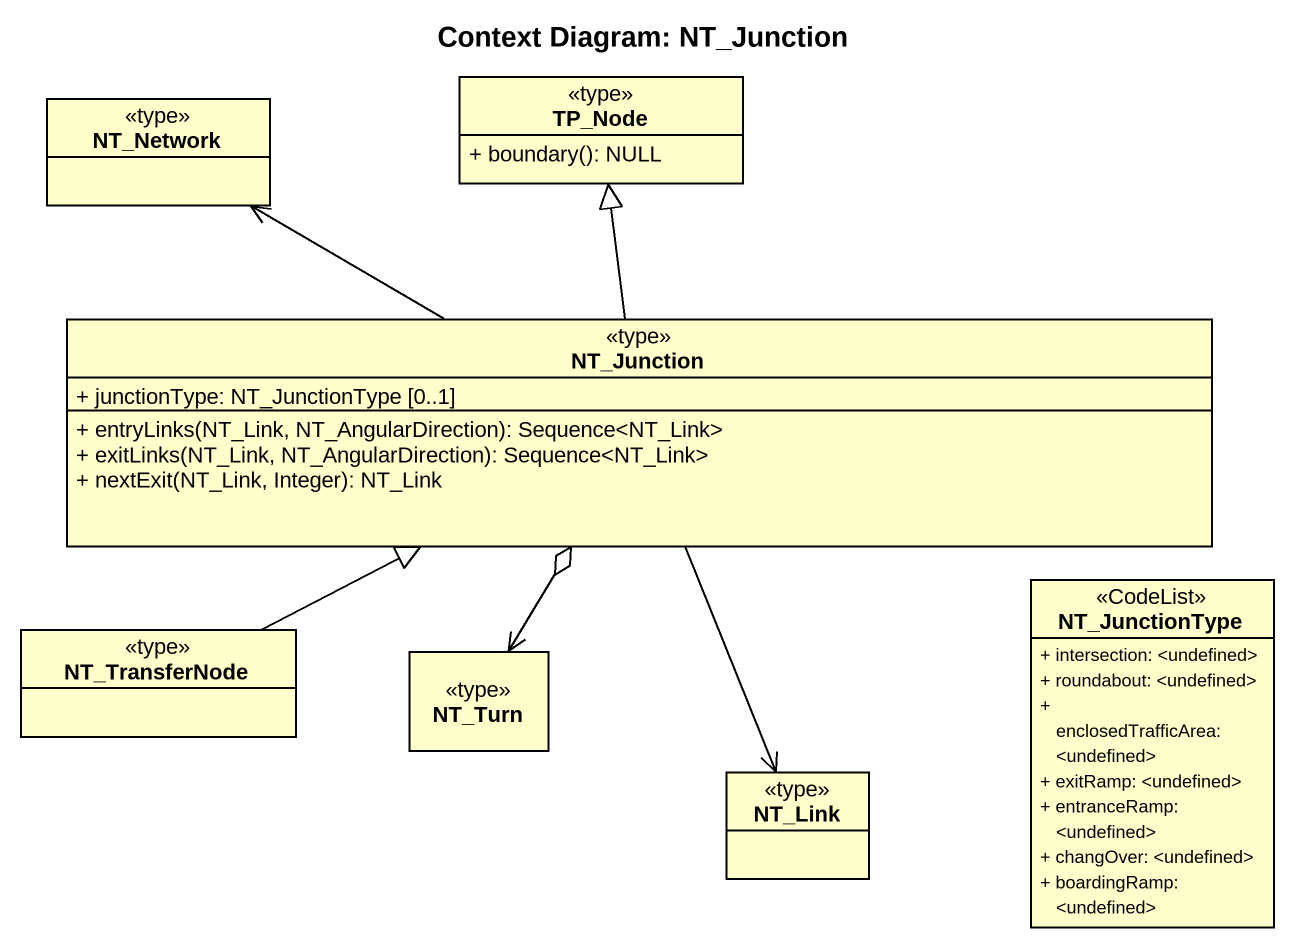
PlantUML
@startuml
title Context Diagram: NT_Junction
hide circle
hide empty members
skinparam classAttributeIconSize 0
class NT_Network <<type>>
class TP_Node <<type>> {
  + boundary(): NULL
}
class NT_Junction <<type>> {
  + junctionType: NT_JunctionType [0..1]
  + entryLinks(NT_Link, NT_AngularDirection): Sequence<NT_Link>
  + exitLinks(NT_Link, NT_AngularDirection): Sequence<NT_Link>
  + nextExit(NT_Link, Integer): NT_Link
}
class NT_TransferNode <<type>>
class NT_Turn <<type>>
class NT_JunctionType <<CodeList>> {
  + intersection: <undefined>
  + roundabout: <undefined>
  + enclosedTrafficArea: <undefined>
  + exitRamp: <undefined>
  + entranceRamp: <undefined>
  + changOver: <undefined>
  + boardingRamp: <undefined>
}
class NT_Link <<type>>
NT_Junction -left-> NT_Network
NT_Junction -up-|> TP_Node
NT_Junction --> NT_Link
NT_TransferNode -right-|> NT_Junction
NT_Turn <-up-o NT_Junction
@enduml
